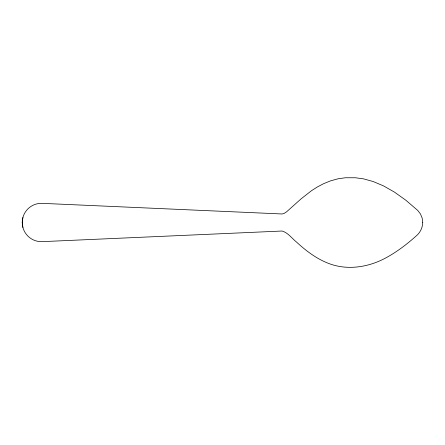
<?xml version="1.0" encoding="UTF-8"?>
<svg xmlns="http://www.w3.org/2000/svg" width="445" height="445" viewBox="0 0 445 445"><rect width="100%" height="100%" fill="white"/><g stroke="black" fill="none" stroke-linecap="round" stroke-linejoin="round"><path stroke-width="0.67" d="M22.901 217.538L22.25 222.5L22.901 227.462M422.75 222.5C422.622 226.994 420.848 231.278 417.76 234.548C407.336 244.005 396.128 252.671 383.551 259.085C367.331 267.256 347.962 270.165 330.546 264.135C317.713 259.658 306.649 251.419 296.759 242.28C291.987 238.514 288.176 232.802 282.147 231.022L41.424 241.674A19.179 19.163 -90 0 1 22.244 222.5A19.179 19.163 -90 0 1 41.424 203.321L282.147 213.978L284.132 213.411L286.58 211.826L301.12 198.826L311.35 190.81L317.224 187.045L323.621 183.668L330.546 180.865L338 178.807L345.359 177.761L355.449 177.761L363.648 178.884L373.316 181.582L383.551 185.915L394.365 192.051L405.768 200.167L417.76 210.452L420.469 213.978L422.172 218.089L422.75 222.5"/></g></svg>
